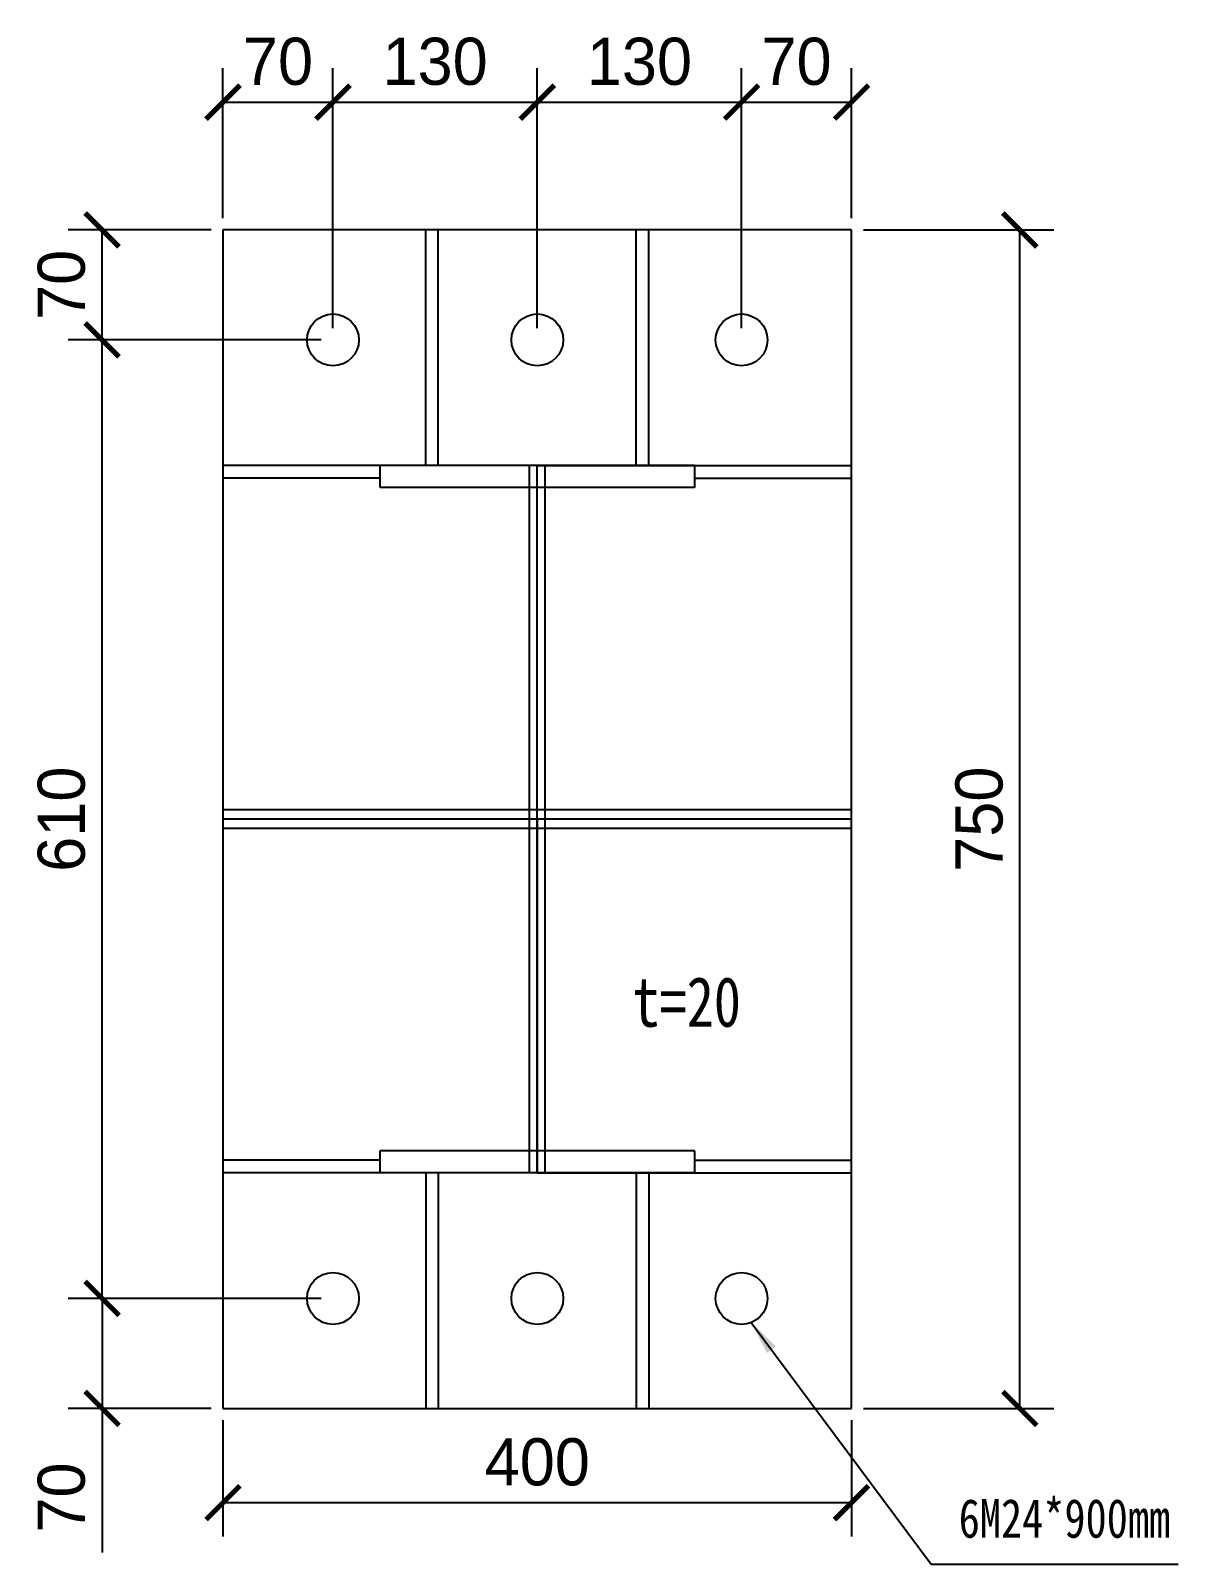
# Model space of a CAD drawing. Header units: millimetres. Extents: x 92079 to 624077, y -488988 to -181668.
# Drawn here: x 93611 to 94341, y -382935 to -381959 of the extents above; entities that cross this region are included whole.
import ezdxf

# ---------------------------------------------------------------- set-up
doc = ezdxf.new("R2010")
doc.units = ezdxf.units.MM
doc.header["$PDMODE"] = 1
doc.layers.add('粗线', color=7, linetype='Continuous')
doc.styles.get("Standard").update_dxf_attribs({"font": 'qlctxt.shx', "bigfont": 'qlchzt.shx'})
doc.styles.add('STYLE1', font='', dxfattribs={"width": 0.8})
doc.styles.get('STYLE1').set_extended_font_data('SimSun')
doc.dimstyles.new('大样图Standard', dxfattribs={"dimscale": 120, "dimtxt": 0.25, "dimasz": 0.18, "dimexe": 0.18, "dimexo": 0.0625, "dimgap": 0.09, "dimtad": 1, "dimdsep": 46, "dimtxsty": 'Standard', "dimblk": 'ARCHTICK', "dimcen": 0.09, "dimadec": 0, "dimazin": 0, "dimtfac": 1, "dimtofl": 0, "dimtmove": 0, "dimatfit": 3, "dimfxl": 1, "dimtolj": 1, "dimtzin": 0, "dimarcsym": 0})

# ---------------------------------------------------------------- blocks, each defined once
blk = doc.blocks.new('_ArchTick')
at = {"color": 0, "linetype": 'ByBlock', "const_width": 0.15}
blk.add_lwpolyline([(-0.5, -0.5), (0.5, 0.5)], dxfattribs=at)
blk = doc.blocks.new('*D148')
at = {"layer": 'Defpoints', "color": 0}
for p in [(93803.24, -382765.69), (93656.34, -382835.69), (93733.24, -382835.69)]:
    blk.add_point(p, dxfattribs=at)
at = {"layer": '粗线', "color": 0, "lineweight": -2}
for p, q in [((93795.74, -382765.69), (93634.74, -382765.69)), ((93656.34, -382765.69), (93656.34, -382835.69)), ((93725.74, -382835.69), (93634.74, -382835.69)), ((93656.34, -382835.69), (93656.34, -382927.46))]:
    blk.add_line(p, q, dxfattribs=at)
at = {"layer": '粗线', "color": 0, "lineweight": -2, "xscale": 21.6, "yscale": 21.6, "zscale": 21.6}
for p, rotation in [((93656.34, -382765.69), 90), ((93656.34, -382835.69), 270)]:
    blk.add_blockref('_ArchTick', p, dxfattribs=dict(at, rotation=rotation))
at = {"layer": '粗线', "color": 0, "insert": (93630.54, -382892.38), "char_height": 30, "attachment_point": 5, "rotation": 90}
blk.add_mtext('\\A1;70', dxfattribs=at)
blk = doc.blocks.new('*D149')
at = {"layer": 'Defpoints', "color": 0}
for p in [(93656.34, -382155.69), (93803.24, -382155.69), (93803.24, -382765.69)]:
    blk.add_point(p, dxfattribs=at)
at = {"layer": '粗线', "color": 0, "lineweight": -2}
for p, q in [((93795.74, -382155.69), (93634.74, -382155.69)), ((93656.34, -382765.69), (93656.34, -382155.69)), ((93795.74, -382765.69), (93634.74, -382765.69))]:
    blk.add_line(p, q, dxfattribs=at)
at = {"layer": '粗线', "color": 0, "lineweight": -2, "xscale": 21.6, "yscale": 21.6, "zscale": 21.6}
for p, rotation in [((93656.34, -382155.69), 90), ((93656.34, -382765.69), 270)]:
    blk.add_blockref('_ArchTick', p, dxfattribs=dict(at, rotation=rotation))
at = {"layer": '粗线', "color": 0, "insert": (93630.54, -382460.69), "char_height": 30, "attachment_point": 5, "rotation": 90}
blk.add_mtext('\\A1;610', dxfattribs=at)
blk = doc.blocks.new('*D150')
at = {"layer": 'Defpoints', "color": 0}
for p in [(93656.34, -382085.69), (93733.24, -382085.69), (93803.24, -382155.69)]:
    blk.add_point(p, dxfattribs=at)
at = {"layer": '粗线', "color": 0, "lineweight": -2}
for p, q in [((93725.74, -382085.69), (93634.74, -382085.69)), ((93656.34, -382155.69), (93656.34, -382085.69)), ((93795.74, -382155.69), (93634.74, -382155.69))]:
    blk.add_line(p, q, dxfattribs=at)
at = {"layer": '粗线', "color": 0, "lineweight": -2, "xscale": 21.6, "yscale": 21.6, "zscale": 21.6}
for p, rotation in [((93656.34, -382085.69), 90), ((93656.34, -382155.69), 270)]:
    blk.add_blockref('_ArchTick', p, dxfattribs=dict(at, rotation=rotation))
at = {"layer": '粗线', "color": 0, "insert": (93630.54, -382120.69), "char_height": 30, "attachment_point": 5, "rotation": 90}
blk.add_mtext('\\A1;70', dxfattribs=at)
blk = doc.blocks.new('*D146')
at = {"layer": 'Defpoints', "color": 0}
for p in [(93803.24, -382004.39), (93733.24, -382085.69), (93803.24, -382155.69)]:
    blk.add_point(p, dxfattribs=at)
at = {"layer": '粗线', "color": 0, "lineweight": -2}
for p, q in [((93733.24, -382078.19), (93733.24, -381982.79)), ((93803.24, -382148.19), (93803.24, -381982.79)), ((93733.24, -382004.39), (93803.24, -382004.39))]:
    blk.add_line(p, q, dxfattribs=at)
at = {"layer": '粗线', "color": 0, "lineweight": -2, "xscale": 21.6, "yscale": 21.6, "zscale": 21.6, "rotation": 180}
blk.add_blockref('_ArchTick', (93733.24, -382004.39), dxfattribs=at)
at = {"layer": '粗线', "color": 0, "lineweight": -2, "xscale": 21.6, "yscale": 21.6, "zscale": 21.6}
blk.add_blockref('_ArchTick', (93803.24, -382004.39), dxfattribs=at)
at = {"layer": '粗线', "color": 0, "insert": (93768.24, -381978.59), "char_height": 30, "attachment_point": 5}
blk.add_mtext('\\A1;70', dxfattribs=at)
blk = doc.blocks.new('*D151')
at = {"layer": 'Defpoints', "color": 0}
for p in [(93933.24, -382004.39), (93803.24, -382155.69), (93933.24, -382155.69)]:
    blk.add_point(p, dxfattribs=at)
at = {"layer": '粗线', "color": 0, "lineweight": -2}
for p, q in [((93803.24, -382148.19), (93803.24, -381982.79)), ((93933.24, -382148.19), (93933.24, -381982.79)), ((93803.24, -382004.39), (93933.24, -382004.39))]:
    blk.add_line(p, q, dxfattribs=at)
at = {"layer": '粗线', "color": 0, "lineweight": -2, "xscale": 21.6, "yscale": 21.6, "zscale": 21.6, "rotation": 180}
blk.add_blockref('_ArchTick', (93803.24, -382004.39), dxfattribs=at)
at = {"layer": '粗线', "color": 0, "lineweight": -2, "xscale": 21.6, "yscale": 21.6, "zscale": 21.6}
blk.add_blockref('_ArchTick', (93933.24, -382004.39), dxfattribs=at)
at = {"layer": '粗线', "color": 0, "insert": (93868.24, -381978.59), "char_height": 30, "attachment_point": 5}
blk.add_mtext('\\A1;130', dxfattribs=at)
blk = doc.blocks.new('*D152')
at = {"layer": 'Defpoints', "color": 0}
for p in [(94063.24, -382004.39), (93933.24, -382155.69), (94063.24, -382155.69)]:
    blk.add_point(p, dxfattribs=at)
at = {"layer": '粗线', "color": 0, "lineweight": -2}
for p, q in [((93933.24, -382148.19), (93933.24, -381982.79)), ((94063.24, -382148.19), (94063.24, -381982.79)), ((93933.24, -382004.39), (94063.24, -382004.39))]:
    blk.add_line(p, q, dxfattribs=at)
at = {"layer": '粗线', "color": 0, "lineweight": -2, "xscale": 21.6, "yscale": 21.6, "zscale": 21.6, "rotation": 180}
blk.add_blockref('_ArchTick', (93933.24, -382004.39), dxfattribs=at)
at = {"layer": '粗线', "color": 0, "lineweight": -2, "xscale": 21.6, "yscale": 21.6, "zscale": 21.6}
blk.add_blockref('_ArchTick', (94063.24, -382004.39), dxfattribs=at)
at = {"layer": '粗线', "color": 0, "insert": (93998.24, -381978.59), "char_height": 30, "attachment_point": 5}
blk.add_mtext('\\A1;130', dxfattribs=at)
blk = doc.blocks.new('*D153')
at = {"layer": 'Defpoints', "color": 0}
for p in [(94133.24, -382004.39), (94133.24, -382085.69), (94063.24, -382155.69)]:
    blk.add_point(p, dxfattribs=at)
at = {"layer": '粗线', "color": 0, "lineweight": -2}
for p, q in [((94063.24, -382148.19), (94063.24, -381982.79)), ((94133.24, -382078.19), (94133.24, -381982.79)), ((94063.24, -382004.39), (94133.24, -382004.39))]:
    blk.add_line(p, q, dxfattribs=at)
at = {"layer": '粗线', "color": 0, "lineweight": -2, "xscale": 21.6, "yscale": 21.6, "zscale": 21.6, "rotation": 180}
blk.add_blockref('_ArchTick', (94063.24, -382004.39), dxfattribs=at)
at = {"layer": '粗线', "color": 0, "lineweight": -2, "xscale": 21.6, "yscale": 21.6, "zscale": 21.6}
blk.add_blockref('_ArchTick', (94133.24, -382004.39), dxfattribs=at)
at = {"layer": '粗线', "color": 0, "insert": (94098.24, -381978.59), "char_height": 30, "attachment_point": 5}
blk.add_mtext('\\A1;70', dxfattribs=at)
blk = doc.blocks.new('*D154')
at = {"layer": 'Defpoints', "color": 0}
for p in [(94133.24, -382085.69), (94240.31, -382085.69), (94133.24, -382835.69)]:
    blk.add_point(p, dxfattribs=at)
at = {"layer": '粗线', "color": 0, "lineweight": -2}
for p, q in [((94140.74, -382085.69), (94261.91, -382085.69)), ((94240.31, -382835.69), (94240.31, -382085.69)), ((94140.74, -382835.69), (94261.91, -382835.69))]:
    blk.add_line(p, q, dxfattribs=at)
at = {"layer": '粗线', "color": 0, "lineweight": -2, "xscale": 21.6, "yscale": 21.6, "zscale": 21.6}
for p, rotation in [((94240.31, -382085.69), 90), ((94240.31, -382835.69), 270)]:
    blk.add_blockref('_ArchTick', p, dxfattribs=dict(at, rotation=rotation))
at = {"layer": '粗线', "color": 0, "insert": (94214.51, -382460.69), "char_height": 30, "attachment_point": 5, "rotation": 90}
blk.add_mtext('\\A1;750', dxfattribs=at)
blk = doc.blocks.new('*D147')
at = {"layer": 'Defpoints', "color": 0}
for p in [(93733.24, -382835.69), (94133.24, -382835.69), (93733.24, -382895.66)]:
    blk.add_point(p, dxfattribs=at)
at = {"layer": '粗线', "color": 0, "lineweight": -2}
for p, q in [((93733.24, -382843.19), (93733.24, -382917.26)), ((94133.24, -382843.19), (94133.24, -382917.26)), ((94133.24, -382895.66), (93733.24, -382895.66))]:
    blk.add_line(p, q, dxfattribs=at)
at = {"layer": '粗线', "color": 0, "lineweight": -2, "xscale": 21.6, "yscale": 21.6, "zscale": 21.6, "rotation": 180}
blk.add_blockref('_ArchTick', (93733.24, -382895.66), dxfattribs=at)
at = {"layer": '粗线', "color": 0, "lineweight": -2, "xscale": 21.6, "yscale": 21.6, "zscale": 21.6}
blk.add_blockref('_ArchTick', (94133.24, -382895.66), dxfattribs=at)
at = {"layer": '粗线', "color": 0, "insert": (93933.24, -382869.86), "char_height": 30, "attachment_point": 5}
blk.add_mtext('\\A1;400', dxfattribs=at)

msp = doc.modelspace()

# ---------------------------------------------------------------- linework, layer by layer
at = {"layer": '粗线', "color": 7}
for p, q in [((93733.235, -382085.69), (93733.235, -382835.69)), ((94133.235, -382085.69), (93733.235, -382085.69)), ((93862.252, -382235.69), (93862.252, -382085.69)), ((93870.252, -382235.69), (93870.252, -382085.69)), ((93996.218, -382235.69), (93996.218, -382085.69)), ((94004.218, -382235.69), (94004.218, -382085.69)), ((94133.235, -382835.69), (94133.235, -382085.69)), ((93833.235, -382235.69), (93733.235, -382235.69)), ((93833.235, -382235.69), (93733.235, -382235.69)), ((93833.235, -382243.69), (93733.235, -382243.69)), ((94033.235, -382235.69), (93833.235, -382235.69)), ((93833.235, -382249.69), (93833.235, -382235.69)), ((93928.235, -382685.69), (93928.235, -382235.69)), ((93933.235, -382685.69), (93933.235, -382235.69)), ((93933.235, -382235.69), (94033.235, -382235.69)), ((93938.235, -382685.69), (93938.235, -382235.69)), ((94033.235, -382235.69), (94033.235, -382249.69)), ((94033.235, -382235.69), (94133.235, -382235.69)), ((94033.235, -382235.69), (94133.235, -382235.69)), ((94033.235, -382243.69), (94133.235, -382243.69)), ((94033.235, -382249.69), (93833.235, -382249.69)), ((94133.235, -382454.69), (93733.235, -382454.69)), ((94133.235, -382460.69), (93733.235, -382460.69)), ((94133.235, -382466.69), (93733.235, -382466.69)), ((93933.235, -382460.69), (93933.235, -382685.69)), ((94033.235, -382671.69), (93833.235, -382671.69)), ((93833.235, -382685.69), (93833.235, -382671.69)), ((94033.235, -382671.69), (94033.235, -382685.69)), ((93833.235, -382677.69), (93733.235, -382677.69)), ((94033.235, -382677.69), (94133.235, -382677.69)), ((93833.235, -382685.69), (93733.235, -382685.69)), ((94033.235, -382685.69), (93833.235, -382685.69)), ((93862.252, -382685.69), (93862.252, -382835.69)), ((93870.252, -382685.69), (93870.252, -382835.69)), ((93933.235, -382685.69), (94033.235, -382685.69)), ((93996.218, -382685.69), (93996.218, -382835.69)), ((94004.218, -382685.69), (94004.218, -382835.69)), ((94033.235, -382685.69), (94133.235, -382685.69)), ((93733.235, -382835.69), (94133.235, -382835.69))]:
    msp.add_line(p, q, dxfattribs=at)
for centre in [(93803.235, -382155.69), (93933.235, -382155.69), (94063.235, -382155.69), (93803.235, -382765.69), (93933.235, -382765.69), (94063.235, -382765.69)]:
    msp.add_circle(centre, 16.5, dxfattribs=at)

# ---------------------------------------------------------------- texts
at = {"layer": '粗线', "color": 7, "style": 'STYLE1', "width": 0.8}
for s, height, p in [('t=20', 31.7086, (93993.799, -382592.775)), ('6M24*900mm', 24.7283, (94201.401, -382917.971))]:
    msp.add_text(s, height=height, dxfattribs=at).set_placement(p)

# ---------------------------------------------------------------- dimensions: what is measured, and where the dimension line sits
at = {"layer": '粗线', "color": 7}
for base, p1, p2, picture, middle in [((93803.235, -382004.389), (93733.235, -382085.69), (93803.235, -382155.69), '*D146', (93768.235, -382004.389)), ((94133.235, -382004.389), (94063.235, -382155.69), (94133.235, -382085.69), '*D153', (94098.235, -382004.389))]:
    dim = msp.add_linear_dim(base=base, p1=p1, p2=p2, dimstyle='大样图Standard', dxfattribs=at)
    dim.commit()
    dim.dimension.update_dxf_attribs({"geometry": picture, "text_midpoint": middle, "dimtype": 128})
for base, p1, p2, picture, middle in [((93933.235, -382004.389), (93803.235, -382155.69), (93933.235, -382155.69), '*D151', (93868.235, -381978.589)), ((94063.235, -382004.389), (93933.235, -382155.69), (94063.235, -382155.69), '*D152', (93998.235, -381978.589))]:
    dim = msp.add_linear_dim(base=base, p1=p1, p2=p2, dimstyle='大样图Standard', dxfattribs=at)
    dim.commit()
    dim.dimension.update_dxf_attribs({"geometry": picture, "text_midpoint": middle})
dim = msp.add_linear_dim(base=(93656.345, -382085.69), p1=(93803.235, -382155.69), p2=(93733.235, -382085.69), angle=270, dimstyle='大样图Standard', dxfattribs=at)
dim.commit()
dim.dimension.update_dxf_attribs({"geometry": '*D150', "text_midpoint": (93656.345, -382120.69), "dimtype": 128})
for p2, distance, picture, middle in [((94133.235, -382085.69), -107.075, '*D154', (94214.51, -382460.69)), ((93733.235, -382835.69), 59.97, '*D147', (93933.235, -382869.86))]:
    dim = msp.add_aligned_dim(p1=(94133.235, -382835.69), p2=p2, distance=distance, dimstyle='大样图Standard', dxfattribs=at)
    dim.commit()
    dim.dimension.update_dxf_attribs({"geometry": picture, "text_midpoint": middle})
for base, p2, picture, middle in [((93656.345, -382155.69), (93803.235, -382155.69), '*D149', (93630.545, -382460.69)), ((93656.345, -382835.69), (93733.235, -382835.69), '*D148', (93630.545, -382892.376))]:
    dim = msp.add_linear_dim(base=base, p1=(93803.235, -382765.69), p2=p2, angle=270, dimstyle='大样图Standard', dxfattribs=at)
    dim.commit()
    dim.dimension.update_dxf_attribs({"geometry": picture, "text_midpoint": middle})

# ---------------------------------------------------------------- leaders
msp.add_leader([(94069.384, -382781.002), (94183.893, -382934.886), (94341.166, -382934.886)], dimstyle='大样图Standard', override={"dimgap": 0.09, "dimtad": 0}, dxfattribs=at)

doc.saveas('drawing.dxf')
